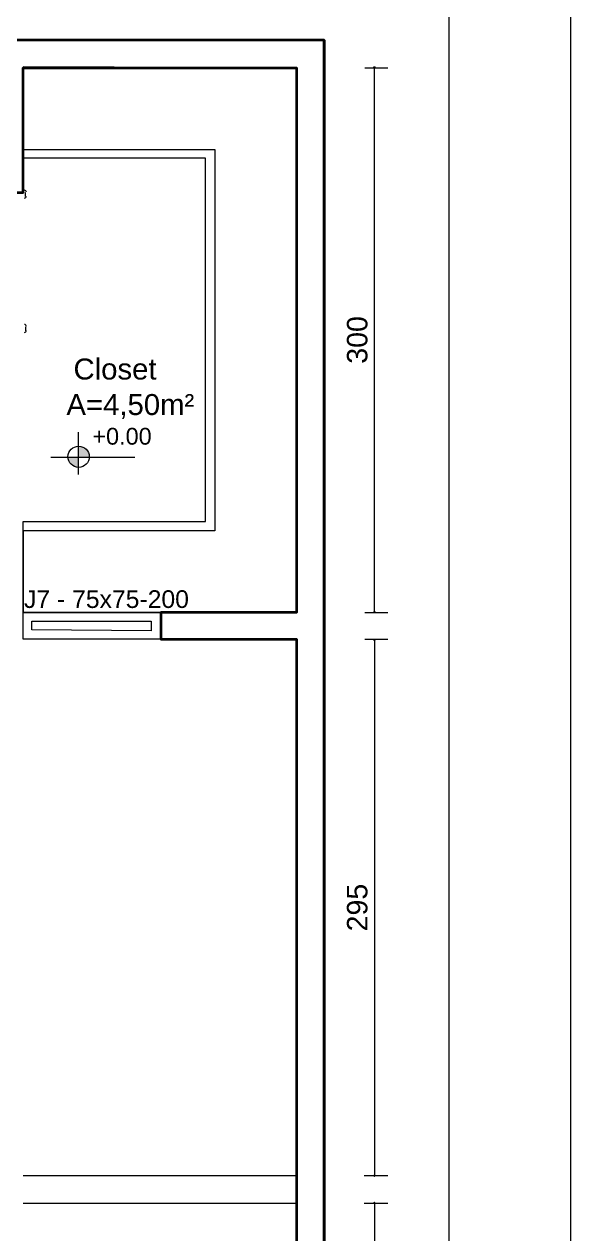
# Model space of a CAD drawing. Header units: millimetres. Extents: x 51.3 to 71.5, y 31.8 to 61.9.
# Drawn here: x 68.5 to 71.51, y 51.47 to 58.14 of the extents above; entities that cross this region are included whole.
import ezdxf

# ---------------------------------------------------------------- set-up
doc = ezdxf.new("R2010")
doc.units = ezdxf.units.MM
for name, color, linetype in [('PDF_0', 7, 'Continuous'), ('PDF_COTAS', 1, 'Continuous'), ('PDF_Parede Corte', 7, 'Continuous'), ('PDF_Paredes Vista', 7, 'Continuous'), ('PDF_Texto', 7, 'Continuous')]:
    doc.layers.add(name, color=color, linetype=linetype)
for name, color, linetype, true_color in [('PDF_Janelas', 7, 'Continuous', 0xffbf7f), ('PDF_Layout', 7, 'Continuous', 0x767676), ('PDF_PISO', 7, 'Continuous', 0xb9b9b9), ('PDF_Portas', 7, 'Continuous', 0xb85b5b)]:
    doc.layers.add(name, color=color, linetype=linetype, true_color=true_color)
doc.styles.add('PDF Arial', font='arial.ttf')

msp = doc.modelspace()

# ---------------------------------------------------------------- hatches: boundary and pattern name
at = {"layer": 'PDF_0', "transparency": 33554559}
for points in [[(70.4324, 57.9047), (70.4237, 57.9047), (70.4194, 57.8961), (70.4237, 57.8917), (70.4324, 57.8917), (70.4367, 57.8961)], [(70.4237, 54.8912), (70.4324, 54.8912), (70.4367, 54.8955), (70.4324, 54.9041), (70.4237, 54.9041), (70.4194, 54.8955)], [(70.4324, 54.7528), (70.4237, 54.7528), (70.4194, 54.7485), (70.4237, 54.7398), (70.4324, 54.7398), (70.4367, 54.7485)], [(70.4281, 51.7868), (70.4367, 51.7955), (70.4281, 51.8041), (70.4194, 51.7955)], [(70.4281, 51.6528), (70.4194, 51.6441), (70.4281, 51.6355), (70.4367, 51.6441)]]:
    msp.add_hatch(color=1, dxfattribs=at).paths.add_polyline_path(points)
at = {"layer": 'PDF_COTAS', "transparency": 33554559}
h = msp.add_hatch(color=256, dxfattribs=at)
h.paths.add_polyline_path([(68.7981, 55.7516), (68.7418, 55.7516), (68.7418, 55.7429), (68.7548, 55.717), (68.7635, 55.7083), (68.7894, 55.6954), (68.7981, 55.6954)])
h.paths.add_polyline_path([(68.811, 55.8121), (68.7981, 55.8121), (68.7981, 55.7516), (68.8586, 55.7516), (68.8586, 55.7645), (68.8456, 55.7905), (68.837, 55.7991)])

# ---------------------------------------------------------------- linework, layer by layer
at = {"layer": 'PDF_COTAS', "lineweight": 5}
for points in [[(70.3762, 57.8961), (70.5016, 57.8961)], [(70.4281, 54.8955), (70.4281, 57.8961)], [(68.7981, 55.8899), (68.7981, 55.6564)], [(68.6467, 55.7516), (69.1094, 55.7516)], [(70.3762, 54.8955), (70.5016, 54.8955)], [(70.3762, 54.7485), (70.5016, 54.7485)], [(70.4281, 54.7485), (70.4281, 51.7955)], [(70.3718, 51.7955), (70.5016, 51.7955)], [(70.3718, 51.6441), (70.5016, 51.6441)], [(70.4281, 51.6441), (70.4281, 46.6461), (70.4281, 39.5813)]]:
    msp.add_lwpolyline(points, dxfattribs=at)
msp.add_circle((68.8002, 55.7537), 0.0584, dxfattribs=at)
at = {"layer": 'PDF_Janelas', "lineweight": 5}
for points in [[(69.252, 54.7485), (68.4954, 54.7485), (68.4954, 54.8955), (69.252, 54.8955)], [(69.2001, 54.796), (68.543, 54.8004), (68.543, 54.8479), (69.2001, 54.8479)]]:
    msp.add_lwpolyline(points, close=True, dxfattribs=at)
at = {"layer": 'PDF_Layout', "lineweight": 5}
msp.add_lwpolyline([(70, 54.8955), (70, 57.8961), (68.4954, 57.9004), (68.4954, 57.4464), (69.399, 57.4464), (69.5504, 57.4464), (69.5504, 55.4965), (69.5504, 55.3451), (68.4954, 55.3451), (68.4954, 54.8955), (70, 54.8955), (68.4954, 54.8955), (68.4954, 55.397), (69.4985, 55.397), (69.4985, 55.4965), (69.4985, 57.3988), (69.399, 57.3988), (68.4954, 57.3988), (68.4954, 57.8961), (70, 57.8961)], close=True, dxfattribs=at)
at = {"layer": 'PDF_Parede Corte', "lineweight": 35}
msp.add_lwpolyline([(70.1513, 58.0474), (53.4147, 58.0474), (53.4147, 44.4713), (53.5617, 44.4713), (53.5617, 57.8961), (65.1965, 57.8961), (65.1965, 57.1481), (65.3435, 57.1481), (65.3435, 57.8961), (68.3441, 57.8961), (68.3441, 57.2086), (68.4954, 57.2086), (68.4954, 57.8961), (70, 57.8961), (70, 54.8955), (69.252, 54.8955), (69.252, 54.7485), (70, 54.7485), (70, 39.5813), (69.5028, 39.5813), (69.5028, 39.43), (70.1513, 39.43), (70.1513, 58.0474), (70.1513, 39.43)], dxfattribs=at)
at = {"layer": 'PDF_Paredes Vista', "lineweight": 5}
msp.add_lwpolyline([(51.348, 31.7772), (71.509, 31.7772), (71.509, 61.8954), (51.348, 61.8954)], close=True, dxfattribs=at)
msp.add_lwpolyline([(70.8388, 32.3522), (70.8388, 61.3074), (52.978, 61.3074), (52.978, 32.3522), (71.509, 32.3522)], dxfattribs=at)
at = {"layer": 'PDF_PISO', "lineweight": 5}
for points in [[(68.4954, 51.7955), (69.9957, 51.7955)], [(68.4954, 51.6441), (69.9957, 51.6441)]]:
    msp.add_lwpolyline(points, dxfattribs=at)
at = {"layer": 'PDF_Portas', "lineweight": 5}
for points in [[(68.5084, 57.187), (68.5084, 57.2086)], [(68.5084, 56.4693), (68.5084, 56.4477)]]:
    msp.add_lwpolyline(points, dxfattribs=at)
for centre, start, end in [((68.5019, 57.2108), 0.00006, 89.99994), ((68.5019, 57.1892), 270.00005, 359.99995), ((68.5019, 56.4714), 0.00005, 89.99995), ((68.5019, 56.4498), 270.00005, 359.99995)]:
    msp.add_arc(centre, 0.0108, start, end, dxfattribs=at)

# ---------------------------------------------------------------- texts
at = {"layer": 'PDF_Texto', "char_height": 0.11253, "attachment_point": 7, "rotation": 90, "style": 'PDF Arial'}
for s, insert in [('300', (70.3911, 56.2661)), ('295', (70.3911, 53.1401))]:
    msp.add_mtext(s, dxfattribs=dict(at, insert=insert))
at = {"layer": 'PDF_Texto', "attachment_point": 7, "style": 'PDF Arial'}
for s, insert, char_height in [('Closet', (68.7721, 56.1776), 0.11544), ('A=4,50m²', (68.7332, 55.9622), 0.11544), ('+0.00', (68.8759, 55.8192), 0.09235), ('J7 - 75x75-200', (68.4997, 54.9198), 0.0974)]:
    msp.add_mtext(s, dxfattribs=dict(at, insert=insert, char_height=char_height))

doc.saveas('drawing.dxf')
